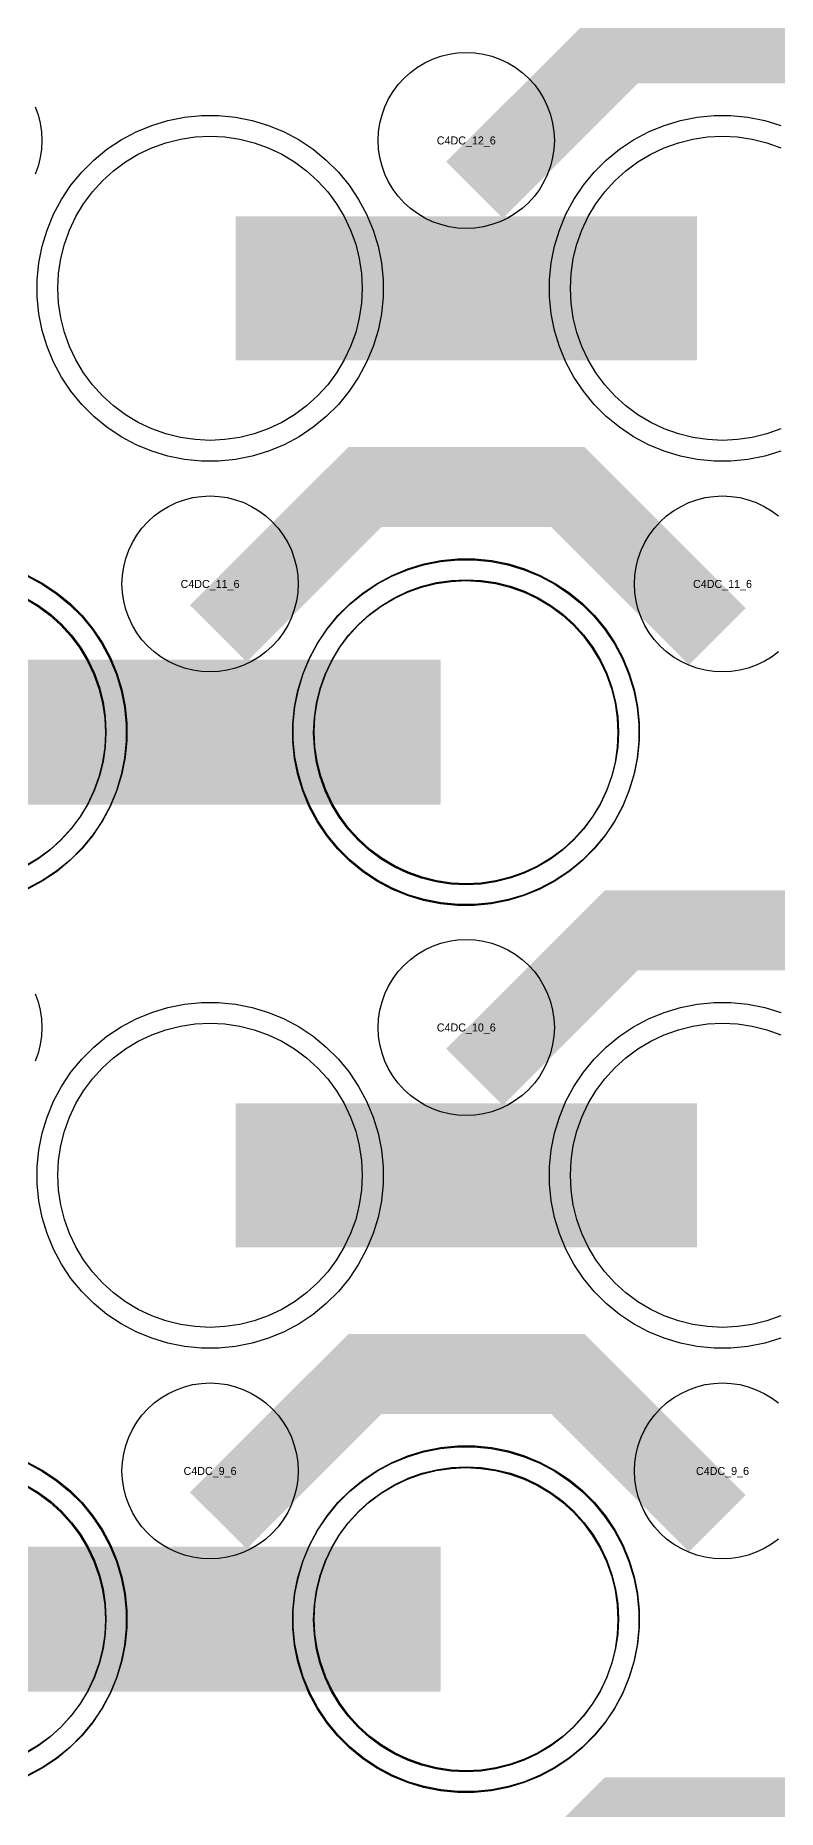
# Model space of a CAD drawing. Extents: x -11880 to 11880, y -14992 to 14992.
# Drawn here: x -10134 to -9903, y -13652 to -13098 of the extents above; entities that cross this region are included whole.
import ezdxf
from ezdxf.enums import TextEntityAlignment as Align

# ---------------------------------------------------------------- set-up
doc = ezdxf.new("R2010")
doc.units = 0
doc.header["$MEASUREMENT"] = 0
for name, color, linetype in [('GDS_775_DT_237', 138, 'CONTINUOUS'), ('RDL1_FS', 34, 'CONTINUOUS'), ('RDL_BS', 160, 'CONTINUOUS')]:
    doc.layers.add(name, color=color, linetype=linetype)

msp = doc.modelspace()

# ---------------------------------------------------------------- linework, layer by layer
at = {"layer": 'RDL1_FS'}
for points in [[(-10080, -13224.304), (-10084.657, -13224.075), (-10089.268, -13223.391), (-10093.791, -13222.259), (-10098.181, -13220.687), (-10102.395, -13218.695), (-10106.395, -13216.297), (-10110.14, -13213.519), (-10113.594, -13210.389), (-10116.724, -13206.935), (-10119.502, -13203.19), (-10121.9, -13199.19), (-10123.892, -13194.976), (-10125.464, -13190.586), (-10126.596, -13186.063), (-10127.28, -13181.452), (-10127.509, -13176.795), (-10127.28, -13172.138), (-10126.596, -13167.527), (-10125.464, -13163.004), (-10123.892, -13158.614), (-10121.9, -13154.4), (-10119.502, -13150.4), (-10116.724, -13146.655), (-10113.594, -13143.201), (-10110.14, -13140.071), (-10106.395, -13137.293), (-10102.395, -13134.895), (-10098.181, -13132.903), (-10093.791, -13131.331), (-10089.268, -13130.199), (-10084.657, -13129.515), (-10080, -13129.286), (-10075.343, -13129.515), (-10070.732, -13130.199), (-10066.209, -13131.331), (-10061.819, -13132.903), (-10057.605, -13134.895), (-10053.605, -13137.293), (-10049.86, -13140.071), (-10046.406, -13143.201), (-10043.276, -13146.655), (-10040.498, -13150.4), (-10038.1, -13154.4), (-10036.108, -13158.614), (-10034.536, -13163.004), (-10033.404, -13167.527), (-10032.72, -13172.138), (-10032.491, -13176.795), (-10032.72, -13181.452), (-10033.404, -13186.063), (-10034.536, -13190.586), (-10036.108, -13194.976), (-10038.1, -13199.19), (-10040.498, -13203.19), (-10043.276, -13206.935), (-10046.406, -13210.389), (-10049.86, -13213.519), (-10053.605, -13216.297), (-10057.605, -13218.695), (-10061.819, -13220.687), (-10066.209, -13222.259), (-10070.732, -13223.391), (-10075.343, -13224.075)], [(-10000, -13362.869), (-10004.657, -13362.64), (-10009.268, -13361.956), (-10013.791, -13360.824), (-10018.181, -13359.252), (-10022.395, -13357.26), (-10026.395, -13354.862), (-10030.14, -13352.084), (-10033.594, -13348.954), (-10036.724, -13345.5), (-10039.502, -13341.755), (-10041.9, -13337.755), (-10043.892, -13333.541), (-10045.464, -13329.151), (-10046.596, -13324.628), (-10047.28, -13320.017), (-10047.509, -13315.36), (-10047.28, -13310.703), (-10046.596, -13306.092), (-10045.464, -13301.569), (-10043.892, -13297.179), (-10041.9, -13292.965), (-10039.502, -13288.965), (-10036.724, -13285.22), (-10033.594, -13281.766), (-10030.14, -13278.636), (-10026.395, -13275.858), (-10022.395, -13273.46), (-10018.181, -13271.468), (-10013.791, -13269.896), (-10009.268, -13268.764), (-10004.657, -13268.08), (-10000, -13267.851), (-9995.343, -13268.08), (-9990.732, -13268.764), (-9986.209, -13269.896), (-9981.819, -13271.468), (-9977.605, -13273.46), (-9973.605, -13275.858), (-9969.86, -13278.636), (-9966.406, -13281.766), (-9963.276, -13285.22), (-9960.498, -13288.965), (-9958.1, -13292.965), (-9956.108, -13297.179), (-9954.536, -13301.569), (-9953.404, -13306.092), (-9952.72, -13310.703), (-9952.491, -13315.36), (-9952.72, -13320.017), (-9953.404, -13324.628), (-9954.536, -13329.151), (-9956.108, -13333.541), (-9958.1, -13337.755), (-9960.498, -13341.755), (-9963.276, -13345.5), (-9966.406, -13348.954), (-9969.86, -13352.084), (-9973.605, -13354.862), (-9977.605, -13357.26), (-9981.819, -13359.252), (-9986.209, -13360.824), (-9990.732, -13361.956), (-9995.343, -13362.64)], [(-10080, -13501.434), (-10084.657, -13501.205), (-10089.268, -13500.521), (-10093.791, -13499.389), (-10098.181, -13497.817), (-10102.395, -13495.825), (-10106.395, -13493.427), (-10110.14, -13490.649), (-10113.594, -13487.519), (-10116.724, -13484.065), (-10119.502, -13480.32), (-10121.9, -13476.32), (-10123.892, -13472.106), (-10125.464, -13467.716), (-10126.596, -13463.193), (-10127.28, -13458.582), (-10127.509, -13453.925), (-10127.28, -13449.268), (-10126.596, -13444.657), (-10125.464, -13440.134), (-10123.892, -13435.744), (-10121.9, -13431.53), (-10119.502, -13427.53), (-10116.724, -13423.785), (-10113.594, -13420.331), (-10110.14, -13417.201), (-10106.395, -13414.423), (-10102.395, -13412.025), (-10098.181, -13410.033), (-10093.791, -13408.461), (-10089.268, -13407.329), (-10084.657, -13406.645), (-10080, -13406.416), (-10075.343, -13406.645), (-10070.732, -13407.329), (-10066.209, -13408.461), (-10061.819, -13410.033), (-10057.605, -13412.025), (-10053.605, -13414.423), (-10049.86, -13417.201), (-10046.406, -13420.331), (-10043.276, -13423.785), (-10040.498, -13427.53), (-10038.1, -13431.53), (-10036.108, -13435.744), (-10034.536, -13440.134), (-10033.404, -13444.657), (-10032.72, -13449.268), (-10032.491, -13453.925), (-10032.72, -13458.582), (-10033.404, -13463.193), (-10034.536, -13467.716), (-10036.108, -13472.106), (-10038.1, -13476.32), (-10040.498, -13480.32), (-10043.276, -13484.065), (-10046.406, -13487.519), (-10049.86, -13490.649), (-10053.605, -13493.427), (-10057.605, -13495.825), (-10061.819, -13497.817), (-10066.209, -13499.389), (-10070.732, -13500.521), (-10075.343, -13501.205)], [(-10000, -13639.994), (-10004.657, -13639.765), (-10009.268, -13639.081), (-10013.791, -13637.949), (-10018.181, -13636.377), (-10022.395, -13634.385), (-10026.395, -13631.987), (-10030.14, -13629.209), (-10033.594, -13626.079), (-10036.724, -13622.625), (-10039.502, -13618.88), (-10041.9, -13614.88), (-10043.892, -13610.666), (-10045.464, -13606.276), (-10046.596, -13601.753), (-10047.28, -13597.142), (-10047.509, -13592.485), (-10047.28, -13587.828), (-10046.596, -13583.217), (-10045.464, -13578.694), (-10043.892, -13574.304), (-10041.9, -13570.09), (-10039.502, -13566.09), (-10036.724, -13562.345), (-10033.594, -13558.891), (-10030.14, -13555.761), (-10026.395, -13552.983), (-10022.395, -13550.585), (-10018.181, -13548.593), (-10013.791, -13547.021), (-10009.268, -13545.889), (-10004.657, -13545.205), (-10000, -13544.976), (-9995.343, -13545.205), (-9990.732, -13545.889), (-9986.209, -13547.021), (-9981.819, -13548.593), (-9977.605, -13550.585), (-9973.605, -13552.983), (-9969.86, -13555.761), (-9966.406, -13558.891), (-9963.276, -13562.345), (-9960.498, -13566.09), (-9958.1, -13570.09), (-9956.108, -13574.304), (-9954.536, -13578.694), (-9953.404, -13583.217), (-9952.72, -13587.828), (-9952.491, -13592.485), (-9952.72, -13597.142), (-9953.404, -13601.753), (-9954.536, -13606.276), (-9956.108, -13610.666), (-9958.1, -13614.88), (-9960.498, -13618.88), (-9963.276, -13622.625), (-9966.406, -13626.079), (-9969.86, -13629.209), (-9973.605, -13631.987), (-9977.605, -13634.385), (-9981.819, -13636.377), (-9986.209, -13637.949), (-9990.732, -13639.081), (-9995.343, -13639.765)]]:
    msp.add_lwpolyline(points, close=True, dxfattribs=at)
for points in [[(-9901.819, -13220.687), (-9906.209, -13222.259), (-9910.732, -13223.391), (-9915.343, -13224.075), (-9920, -13224.304), (-9924.657, -13224.075), (-9929.268, -13223.391), (-9933.791, -13222.259), (-9938.181, -13220.687), (-9942.395, -13218.695), (-9946.395, -13216.297), (-9950.14, -13213.519), (-9953.594, -13210.389), (-9956.724, -13206.935), (-9959.502, -13203.19), (-9961.9, -13199.19), (-9963.892, -13194.976), (-9965.464, -13190.586), (-9966.596, -13186.063), (-9967.28, -13181.452), (-9967.509, -13176.795), (-9967.28, -13172.138), (-9966.596, -13167.527), (-9965.464, -13163.004), (-9963.892, -13158.614), (-9961.9, -13154.4), (-9959.502, -13150.4), (-9956.724, -13146.655), (-9953.594, -13143.201), (-9950.14, -13140.071), (-9946.395, -13137.293), (-9942.395, -13134.895), (-9938.181, -13132.903), (-9933.791, -13131.331), (-9929.268, -13130.199), (-9924.657, -13129.515), (-9920, -13129.286), (-9915.343, -13129.515), (-9910.732, -13130.199), (-9906.209, -13131.331), (-9901.819, -13132.903)], [(-10137.605, -13273.46), (-10133.605, -13275.858), (-10129.86, -13278.636), (-10126.406, -13281.766), (-10123.276, -13285.22), (-10120.498, -13288.965), (-10118.1, -13292.965), (-10116.108, -13297.179), (-10114.536, -13301.569), (-10113.404, -13306.092), (-10112.72, -13310.703), (-10112.491, -13315.36), (-10112.72, -13320.017), (-10113.404, -13324.628), (-10114.536, -13329.151), (-10116.108, -13333.541), (-10118.1, -13337.755), (-10120.498, -13341.755), (-10123.276, -13345.5), (-10126.406, -13348.954), (-10129.86, -13352.084), (-10133.605, -13354.862), (-10137.605, -13357.26)], [(-9901.819, -13497.817), (-9906.209, -13499.389), (-9910.732, -13500.521), (-9915.343, -13501.205), (-9920, -13501.434), (-9924.657, -13501.205), (-9929.268, -13500.521), (-9933.791, -13499.389), (-9938.181, -13497.817), (-9942.395, -13495.825), (-9946.395, -13493.427), (-9950.14, -13490.649), (-9953.594, -13487.519), (-9956.724, -13484.065), (-9959.502, -13480.32), (-9961.9, -13476.32), (-9963.892, -13472.106), (-9965.464, -13467.716), (-9966.596, -13463.193), (-9967.28, -13458.582), (-9967.509, -13453.925), (-9967.28, -13449.268), (-9966.596, -13444.657), (-9965.464, -13440.134), (-9963.892, -13435.744), (-9961.9, -13431.53), (-9959.502, -13427.53), (-9956.724, -13423.785), (-9953.594, -13420.331), (-9950.14, -13417.201), (-9946.395, -13414.423), (-9942.395, -13412.025), (-9938.181, -13410.033), (-9933.791, -13408.461), (-9929.268, -13407.329), (-9924.657, -13406.645), (-9920, -13406.416), (-9915.343, -13406.645), (-9910.732, -13407.329), (-9906.209, -13408.461), (-9901.819, -13410.033)], [(-10137.605, -13550.585), (-10133.605, -13552.983), (-10129.86, -13555.761), (-10126.406, -13558.891), (-10123.276, -13562.345), (-10120.498, -13566.09), (-10118.1, -13570.09), (-10116.108, -13574.304), (-10114.536, -13578.694), (-10113.404, -13583.217), (-10112.72, -13587.828), (-10112.491, -13592.485), (-10112.72, -13597.142), (-10113.404, -13601.753), (-10114.536, -13606.276), (-10116.108, -13610.666), (-10118.1, -13614.88), (-10120.498, -13618.88), (-10123.276, -13622.625), (-10126.406, -13626.079), (-10129.86, -13629.209), (-10133.605, -13631.987), (-10137.605, -13634.385)]]:
    msp.add_lwpolyline(points, dxfattribs=at)
for points in [[(-10071.998, -13176.795, 45, 45, 0), (-9999.998, -13176.795, 45, 45, 0)], [(-9999.998, -13176.795, 45, 45, 0), (-9927.998, -13176.795, 45, 45, 0)], [(-10151.998, -13315.36, 45, 45, 0), (-10079.998, -13315.36, 45, 45, 0)], [(-10079.998, -13315.36, 45, 45, 0), (-10007.998, -13315.36, 45, 45, 0)], [(-10071.998, -13453.925, 45, 45, 0), (-9999.998, -13453.925, 45, 45, 0)], [(-9999.998, -13453.925, 45, 45, 0), (-9927.998, -13453.925, 45, 45, 0)], [(-10151.998, -13592.485, 45, 45, 0), (-10079.998, -13592.485, 45, 45, 0)], [(-10079.998, -13592.485, 45, 45, 0), (-10007.998, -13592.485, 45, 45, 0)]]:
    msp.add_lwpolyline(points, format="xyseb", dxfattribs=at)
at = {"layer": 'RDL1_FS', "color": 241, "true_color": 0xf7abae}
for points in [[(-10000.149, -13363.151), (-10004.806, -13362.922), (-10009.417, -13362.238), (-10013.94, -13361.106), (-10018.33, -13359.534), (-10022.544, -13357.542), (-10026.544, -13355.144), (-10030.289, -13352.366), (-10033.743, -13349.236), (-10036.873, -13345.782), (-10039.651, -13342.037), (-10042.049, -13338.037), (-10044.041, -13333.823), (-10045.613, -13329.433), (-10046.745, -13324.91), (-10047.429, -13320.299), (-10047.658, -13315.642), (-10047.429, -13310.985), (-10046.745, -13306.374), (-10045.613, -13301.851), (-10044.041, -13297.461), (-10042.049, -13293.247), (-10039.651, -13289.247), (-10036.873, -13285.502), (-10033.743, -13282.048), (-10030.289, -13278.918), (-10026.544, -13276.14), (-10022.544, -13273.742), (-10018.33, -13271.75), (-10013.94, -13270.178), (-10009.417, -13269.046), (-10004.806, -13268.362), (-10000.149, -13268.133), (-9995.492, -13268.362), (-9990.881, -13269.046), (-9986.358, -13270.178), (-9981.968, -13271.75), (-9977.754, -13273.742), (-9973.754, -13276.14), (-9970.009, -13278.918), (-9966.555, -13282.048), (-9963.425, -13285.502), (-9960.647, -13289.247), (-9958.249, -13293.247), (-9956.257, -13297.461), (-9954.685, -13301.851), (-9953.553, -13306.374), (-9952.869, -13310.985), (-9952.64, -13315.642), (-9952.869, -13320.299), (-9953.553, -13324.91), (-9954.685, -13329.433), (-9956.257, -13333.823), (-9958.249, -13338.037), (-9960.647, -13342.037), (-9963.425, -13345.782), (-9966.555, -13349.236), (-9970.009, -13352.366), (-9973.754, -13355.144), (-9977.754, -13357.542), (-9981.968, -13359.534), (-9986.358, -13361.106), (-9990.881, -13362.238), (-9995.492, -13362.922)], [(-10000.149, -13640.276), (-10004.806, -13640.047), (-10009.417, -13639.363), (-10013.94, -13638.231), (-10018.33, -13636.659), (-10022.544, -13634.667), (-10026.544, -13632.269), (-10030.289, -13629.491), (-10033.743, -13626.361), (-10036.873, -13622.907), (-10039.651, -13619.162), (-10042.049, -13615.162), (-10044.041, -13610.948), (-10045.613, -13606.558), (-10046.745, -13602.035), (-10047.429, -13597.424), (-10047.658, -13592.767), (-10047.429, -13588.11), (-10046.745, -13583.499), (-10045.613, -13578.976), (-10044.041, -13574.586), (-10042.049, -13570.372), (-10039.651, -13566.372), (-10036.873, -13562.627), (-10033.743, -13559.173), (-10030.289, -13556.043), (-10026.544, -13553.265), (-10022.544, -13550.867), (-10018.33, -13548.875), (-10013.94, -13547.303), (-10009.417, -13546.171), (-10004.806, -13545.487), (-10000.149, -13545.258), (-9995.492, -13545.487), (-9990.881, -13546.171), (-9986.358, -13547.303), (-9981.968, -13548.875), (-9977.754, -13550.867), (-9973.754, -13553.265), (-9970.009, -13556.043), (-9966.555, -13559.173), (-9963.425, -13562.627), (-9960.647, -13566.372), (-9958.249, -13570.372), (-9956.257, -13574.586), (-9954.685, -13578.976), (-9953.553, -13583.499), (-9952.869, -13588.11), (-9952.64, -13592.767), (-9952.869, -13597.424), (-9953.553, -13602.035), (-9954.685, -13606.558), (-9956.257, -13610.948), (-9958.249, -13615.162), (-9960.647, -13619.162), (-9963.425, -13622.907), (-9966.555, -13626.361), (-9970.009, -13629.491), (-9973.754, -13632.269), (-9977.754, -13634.667), (-9981.968, -13636.659), (-9986.358, -13638.231), (-9990.881, -13639.363), (-9995.492, -13640.047)]]:
    msp.add_lwpolyline(points, close=True, dxfattribs=at)
for points in [[(-10137.754, -13273.742), (-10133.754, -13276.14), (-10130.009, -13278.918), (-10126.555, -13282.048), (-10123.425, -13285.502), (-10120.647, -13289.247), (-10118.249, -13293.247), (-10116.257, -13297.461), (-10114.685, -13301.851), (-10113.553, -13306.374), (-10112.869, -13310.985), (-10112.64, -13315.642), (-10112.869, -13320.299), (-10113.553, -13324.91), (-10114.685, -13329.433), (-10116.257, -13333.823), (-10118.249, -13338.037), (-10120.647, -13342.037), (-10123.425, -13345.782), (-10126.555, -13349.236), (-10130.009, -13352.366), (-10133.754, -13355.144), (-10137.754, -13357.542)], [(-10137.754, -13550.867), (-10133.754, -13553.265), (-10130.009, -13556.043), (-10126.555, -13559.173), (-10123.425, -13562.627), (-10120.647, -13566.372), (-10118.249, -13570.372), (-10116.257, -13574.586), (-10114.685, -13578.976), (-10113.553, -13583.499), (-10112.869, -13588.11), (-10112.64, -13592.767), (-10112.869, -13597.424), (-10113.553, -13602.035), (-10114.685, -13606.558), (-10116.257, -13610.948), (-10118.249, -13615.162), (-10120.647, -13619.162), (-10123.425, -13622.907), (-10126.555, -13626.361), (-10130.009, -13629.491), (-10133.754, -13632.269), (-10137.754, -13634.667)]]:
    msp.add_lwpolyline(points, dxfattribs=at)
for points in [[(-10152.147, -13315.642, 45, 45, 0), (-10080.147, -13315.642, 45, 45, 0)], [(-10080.147, -13315.642, 45, 45, 0), (-10008.147, -13315.642, 45, 45, 0)], [(-10152.147, -13592.767, 45, 45, 0), (-10080.147, -13592.767, 45, 45, 0)], [(-10080.147, -13592.767, 45, 45, 0), (-10008.147, -13592.767, 45, 45, 0)]]:
    msp.add_lwpolyline(points, format="xyseb", dxfattribs=at)
at = {"layer": 'RDL_BS'}
for points in [[(-9997.438, -13146.109, 25, 25, 0), (-9951.623, -13100.294, 25, 25, 0), (-9918.07, -13100.294, 25, 25, 0)], [(-9841.599, -13147.008, 25, 25, 0), (-9888.313, -13100.294, 25, 25, 0), (-9918.071, -13100.294, 25, 25, 0)], [(-10077.438, -13284.674, 25, 25, 0), (-10031.623, -13238.859, 25, 25, 0), (-9998.07, -13238.859, 25, 25, 0)], [(-9921.599, -13285.573, 25, 25, 0), (-9968.313, -13238.859, 25, 25, 0), (-9998.071, -13238.859, 25, 25, 0)], [(-9997.438, -13423.239, 25, 25, 0), (-9951.623, -13377.424, 25, 25, 0), (-9918.07, -13377.424, 25, 25, 0)], [(-9841.599, -13424.138, 25, 25, 0), (-9888.313, -13377.424, 25, 25, 0), (-9918.071, -13377.424, 25, 25, 0)], [(-10077.438, -13561.799, 25, 25, 0), (-10031.623, -13515.984, 25, 25, 0), (-9998.07, -13515.984, 25, 25, 0)], [(-9921.599, -13562.698, 25, 25, 0), (-9968.313, -13515.984, 25, 25, 0), (-9998.071, -13515.984, 25, 25, 0)], [(-9997.438, -13700.364, 25, 25, 0), (-9951.623, -13654.549, 25, 25, 0), (-9918.07, -13654.549, 25, 25, 0)], [(-9841.599, -13701.263, 25, 25, 0), (-9888.313, -13654.549, 25, 25, 0), (-9918.071, -13654.549, 25, 25, 0)]]:
    msp.add_lwpolyline(points, format="xyseb", dxfattribs=at)
for points in [[(-10000, -13158.101), (-10002.693, -13157.969), (-10005.365, -13157.573), (-10007.984, -13156.916), (-10010.519, -13156.009), (-10012.956, -13154.857), (-10015.28, -13153.464), (-10017.443, -13151.861), (-10019.442, -13150.049), (-10021.254, -13148.05), (-10022.857, -13145.887), (-10024.25, -13143.563), (-10025.402, -13141.126), (-10026.309, -13138.591), (-10026.966, -13135.972), (-10027.362, -13133.3), (-10027.494, -13130.607), (-10027.362, -13127.914), (-10026.966, -13125.242), (-10026.309, -13122.623), (-10025.402, -13120.088), (-10024.25, -13117.651), (-10022.857, -13115.327), (-10021.254, -13113.164), (-10019.442, -13111.165), (-10017.443, -13109.353), (-10015.28, -13107.75), (-10012.956, -13106.357), (-10010.519, -13105.205), (-10007.984, -13104.298), (-10005.365, -13103.641), (-10002.693, -13103.245), (-10000, -13103.113), (-9997.307, -13103.245), (-9994.635, -13103.641), (-9992.016, -13104.298), (-9989.481, -13105.205), (-9987.044, -13106.357), (-9984.72, -13107.75), (-9982.557, -13109.353), (-9980.558, -13111.165), (-9978.746, -13113.164), (-9977.143, -13115.327), (-9975.75, -13117.651), (-9974.598, -13120.088), (-9973.691, -13122.623), (-9973.034, -13125.242), (-9972.638, -13127.914), (-9972.506, -13130.607), (-9972.638, -13133.3), (-9973.034, -13135.972), (-9973.691, -13138.591), (-9974.598, -13141.126), (-9975.75, -13143.563), (-9977.143, -13145.887), (-9978.746, -13148.05), (-9980.558, -13150.049), (-9982.557, -13151.861), (-9984.72, -13153.464), (-9987.044, -13154.857), (-9989.481, -13156.009), (-9992.016, -13156.916), (-9994.635, -13157.573), (-9997.307, -13157.969)], [(-10082.644, -13230.795), (-10087.938, -13230.278), (-10093.165, -13229.232), (-10098.205, -13227.701), (-10103.115, -13225.67), (-10107.777, -13223.178), (-10112.191, -13220.231), (-10116.292, -13216.869), (-10120.074, -13213.087), (-10123.436, -13208.986), (-10126.383, -13204.572), (-10128.875, -13199.91), (-10130.906, -13195), (-10132.437, -13189.96), (-10133.483, -13184.733), (-10134, -13179.439), (-10134, -13174.151), (-10133.483, -13168.857), (-10132.437, -13163.63), (-10130.906, -13158.59), (-10128.875, -13153.68), (-10126.383, -13149.018), (-10123.436, -13144.604), (-10120.074, -13140.503), (-10116.292, -13136.721), (-10112.191, -13133.359), (-10107.777, -13130.412), (-10103.115, -13127.92), (-10098.205, -13125.889), (-10093.165, -13124.358), (-10087.938, -13123.312), (-10082.644, -13122.795), (-10077.356, -13122.795), (-10072.062, -13123.312), (-10066.835, -13124.358), (-10061.795, -13125.889), (-10056.885, -13127.92), (-10052.223, -13130.412), (-10047.809, -13133.359), (-10043.708, -13136.721), (-10039.926, -13140.503), (-10036.564, -13144.604), (-10033.617, -13149.018), (-10031.125, -13153.68), (-10029.094, -13158.59), (-10027.563, -13163.63), (-10026.517, -13168.857), (-10026, -13174.151), (-10026, -13179.439), (-10026.517, -13184.733), (-10027.563, -13189.96), (-10029.094, -13195), (-10031.125, -13199.91), (-10033.617, -13204.572), (-10036.564, -13208.986), (-10039.926, -13213.087), (-10043.708, -13216.869), (-10047.809, -13220.231), (-10052.223, -13223.178), (-10056.885, -13225.67), (-10061.795, -13227.701), (-10066.835, -13229.232), (-10072.062, -13230.278), (-10077.356, -13230.795)], [(-10080, -13296.666), (-10082.693, -13296.534), (-10085.365, -13296.138), (-10087.984, -13295.481), (-10090.519, -13294.574), (-10092.956, -13293.422), (-10095.28, -13292.029), (-10097.443, -13290.426), (-10099.442, -13288.614), (-10101.254, -13286.615), (-10102.857, -13284.452), (-10104.25, -13282.128), (-10105.402, -13279.691), (-10106.309, -13277.156), (-10106.966, -13274.537), (-10107.362, -13271.865), (-10107.494, -13269.172), (-10107.362, -13266.479), (-10106.966, -13263.807), (-10106.309, -13261.188), (-10105.402, -13258.653), (-10104.25, -13256.216), (-10102.857, -13253.892), (-10101.254, -13251.729), (-10099.442, -13249.73), (-10097.443, -13247.918), (-10095.28, -13246.315), (-10092.956, -13244.922), (-10090.519, -13243.77), (-10087.984, -13242.863), (-10085.365, -13242.206), (-10082.693, -13241.81), (-10080, -13241.678), (-10077.307, -13241.81), (-10074.635, -13242.206), (-10072.016, -13242.863), (-10069.481, -13243.77), (-10067.044, -13244.922), (-10064.72, -13246.315), (-10062.557, -13247.918), (-10060.558, -13249.73), (-10058.746, -13251.729), (-10057.143, -13253.892), (-10055.75, -13256.216), (-10054.598, -13258.653), (-10053.691, -13261.188), (-10053.034, -13263.807), (-10052.638, -13266.479), (-10052.506, -13269.172), (-10052.638, -13271.865), (-10053.034, -13274.537), (-10053.691, -13277.156), (-10054.598, -13279.691), (-10055.75, -13282.128), (-10057.143, -13284.452), (-10058.746, -13286.615), (-10060.558, -13288.614), (-10062.557, -13290.426), (-10064.72, -13292.029), (-10067.044, -13293.422), (-10069.481, -13294.574), (-10072.016, -13295.481), (-10074.635, -13296.138), (-10077.307, -13296.534)], [(-10002.644, -13369.36), (-10007.938, -13368.843), (-10013.165, -13367.797), (-10018.205, -13366.266), (-10023.115, -13364.235), (-10027.777, -13361.743), (-10032.191, -13358.796), (-10036.292, -13355.434), (-10040.074, -13351.652), (-10043.436, -13347.551), (-10046.383, -13343.137), (-10048.875, -13338.475), (-10050.906, -13333.565), (-10052.437, -13328.525), (-10053.483, -13323.298), (-10054, -13318.004), (-10054, -13312.716), (-10053.483, -13307.422), (-10052.437, -13302.195), (-10050.906, -13297.155), (-10048.875, -13292.245), (-10046.383, -13287.583), (-10043.436, -13283.169), (-10040.074, -13279.068), (-10036.292, -13275.286), (-10032.191, -13271.924), (-10027.777, -13268.977), (-10023.115, -13266.485), (-10018.205, -13264.454), (-10013.165, -13262.923), (-10007.938, -13261.877), (-10002.644, -13261.36), (-9997.356, -13261.36), (-9992.062, -13261.877), (-9986.835, -13262.923), (-9981.795, -13264.454), (-9976.885, -13266.485), (-9972.223, -13268.977), (-9967.809, -13271.924), (-9963.708, -13275.286), (-9959.926, -13279.068), (-9956.564, -13283.169), (-9953.617, -13287.583), (-9951.125, -13292.245), (-9949.094, -13297.155), (-9947.563, -13302.195), (-9946.517, -13307.422), (-9946, -13312.716), (-9946, -13318.004), (-9946.517, -13323.298), (-9947.563, -13328.525), (-9949.094, -13333.565), (-9951.125, -13338.475), (-9953.617, -13343.137), (-9956.564, -13347.551), (-9959.926, -13351.652), (-9963.708, -13355.434), (-9967.809, -13358.796), (-9972.223, -13361.743), (-9976.885, -13364.235), (-9981.795, -13366.266), (-9986.835, -13367.797), (-9992.062, -13368.843), (-9997.356, -13369.36)], [(-10000, -13435.231), (-10002.693, -13435.099), (-10005.365, -13434.703), (-10007.984, -13434.046), (-10010.519, -13433.139), (-10012.956, -13431.987), (-10015.28, -13430.594), (-10017.443, -13428.991), (-10019.442, -13427.179), (-10021.254, -13425.18), (-10022.857, -13423.017), (-10024.25, -13420.693), (-10025.402, -13418.256), (-10026.309, -13415.721), (-10026.966, -13413.102), (-10027.362, -13410.43), (-10027.494, -13407.737), (-10027.362, -13405.044), (-10026.966, -13402.372), (-10026.309, -13399.753), (-10025.402, -13397.218), (-10024.25, -13394.781), (-10022.857, -13392.457), (-10021.254, -13390.294), (-10019.442, -13388.295), (-10017.443, -13386.483), (-10015.28, -13384.88), (-10012.956, -13383.487), (-10010.519, -13382.335), (-10007.984, -13381.428), (-10005.365, -13380.771), (-10002.693, -13380.375), (-10000, -13380.243), (-9997.307, -13380.375), (-9994.635, -13380.771), (-9992.016, -13381.428), (-9989.481, -13382.335), (-9987.044, -13383.487), (-9984.72, -13384.88), (-9982.557, -13386.483), (-9980.558, -13388.295), (-9978.746, -13390.294), (-9977.143, -13392.457), (-9975.75, -13394.781), (-9974.598, -13397.218), (-9973.691, -13399.753), (-9973.034, -13402.372), (-9972.638, -13405.044), (-9972.506, -13407.737), (-9972.638, -13410.43), (-9973.034, -13413.102), (-9973.691, -13415.721), (-9974.598, -13418.256), (-9975.75, -13420.693), (-9977.143, -13423.017), (-9978.746, -13425.18), (-9980.558, -13427.179), (-9982.557, -13428.991), (-9984.72, -13430.594), (-9987.044, -13431.987), (-9989.481, -13433.139), (-9992.016, -13434.046), (-9994.635, -13434.703), (-9997.307, -13435.099)], [(-10082.644, -13507.925), (-10087.938, -13507.408), (-10093.165, -13506.362), (-10098.205, -13504.831), (-10103.115, -13502.8), (-10107.777, -13500.308), (-10112.191, -13497.361), (-10116.292, -13493.999), (-10120.074, -13490.217), (-10123.436, -13486.116), (-10126.383, -13481.702), (-10128.875, -13477.04), (-10130.906, -13472.13), (-10132.437, -13467.09), (-10133.483, -13461.863), (-10134, -13456.569), (-10134, -13451.281), (-10133.483, -13445.987), (-10132.437, -13440.76), (-10130.906, -13435.72), (-10128.875, -13430.81), (-10126.383, -13426.148), (-10123.436, -13421.734), (-10120.074, -13417.633), (-10116.292, -13413.851), (-10112.191, -13410.489), (-10107.777, -13407.542), (-10103.115, -13405.05), (-10098.205, -13403.019), (-10093.165, -13401.488), (-10087.938, -13400.442), (-10082.644, -13399.925), (-10077.356, -13399.925), (-10072.062, -13400.442), (-10066.835, -13401.488), (-10061.795, -13403.019), (-10056.885, -13405.05), (-10052.223, -13407.542), (-10047.809, -13410.489), (-10043.708, -13413.851), (-10039.926, -13417.633), (-10036.564, -13421.734), (-10033.617, -13426.148), (-10031.125, -13430.81), (-10029.094, -13435.72), (-10027.563, -13440.76), (-10026.517, -13445.987), (-10026, -13451.281), (-10026, -13456.569), (-10026.517, -13461.863), (-10027.563, -13467.09), (-10029.094, -13472.13), (-10031.125, -13477.04), (-10033.617, -13481.702), (-10036.564, -13486.116), (-10039.926, -13490.217), (-10043.708, -13493.999), (-10047.809, -13497.361), (-10052.223, -13500.308), (-10056.885, -13502.8), (-10061.795, -13504.831), (-10066.835, -13506.362), (-10072.062, -13507.408), (-10077.356, -13507.925)], [(-10080, -13573.791), (-10082.693, -13573.659), (-10085.365, -13573.263), (-10087.984, -13572.606), (-10090.519, -13571.699), (-10092.956, -13570.547), (-10095.28, -13569.154), (-10097.443, -13567.551), (-10099.442, -13565.739), (-10101.254, -13563.74), (-10102.857, -13561.577), (-10104.25, -13559.253), (-10105.402, -13556.816), (-10106.309, -13554.281), (-10106.966, -13551.662), (-10107.362, -13548.99), (-10107.494, -13546.297), (-10107.362, -13543.604), (-10106.966, -13540.932), (-10106.309, -13538.313), (-10105.402, -13535.778), (-10104.25, -13533.341), (-10102.857, -13531.017), (-10101.254, -13528.854), (-10099.442, -13526.855), (-10097.443, -13525.043), (-10095.28, -13523.44), (-10092.956, -13522.047), (-10090.519, -13520.895), (-10087.984, -13519.988), (-10085.365, -13519.331), (-10082.693, -13518.935), (-10080, -13518.803), (-10077.307, -13518.935), (-10074.635, -13519.331), (-10072.016, -13519.988), (-10069.481, -13520.895), (-10067.044, -13522.047), (-10064.72, -13523.44), (-10062.557, -13525.043), (-10060.558, -13526.855), (-10058.746, -13528.854), (-10057.143, -13531.017), (-10055.75, -13533.341), (-10054.598, -13535.778), (-10053.691, -13538.313), (-10053.034, -13540.932), (-10052.638, -13543.604), (-10052.506, -13546.297), (-10052.638, -13548.99), (-10053.034, -13551.662), (-10053.691, -13554.281), (-10054.598, -13556.816), (-10055.75, -13559.253), (-10057.143, -13561.577), (-10058.746, -13563.74), (-10060.558, -13565.739), (-10062.557, -13567.551), (-10064.72, -13569.154), (-10067.044, -13570.547), (-10069.481, -13571.699), (-10072.016, -13572.606), (-10074.635, -13573.263), (-10077.307, -13573.659)], [(-10002.644, -13646.485), (-10007.938, -13645.968), (-10013.165, -13644.922), (-10018.205, -13643.391), (-10023.115, -13641.36), (-10027.777, -13638.868), (-10032.191, -13635.921), (-10036.292, -13632.559), (-10040.074, -13628.777), (-10043.436, -13624.676), (-10046.383, -13620.262), (-10048.875, -13615.6), (-10050.906, -13610.69), (-10052.437, -13605.65), (-10053.483, -13600.423), (-10054, -13595.129), (-10054, -13589.841), (-10053.483, -13584.547), (-10052.437, -13579.32), (-10050.906, -13574.28), (-10048.875, -13569.37), (-10046.383, -13564.708), (-10043.436, -13560.294), (-10040.074, -13556.193), (-10036.292, -13552.411), (-10032.191, -13549.049), (-10027.777, -13546.102), (-10023.115, -13543.61), (-10018.205, -13541.579), (-10013.165, -13540.048), (-10007.938, -13539.002), (-10002.644, -13538.485), (-9997.356, -13538.485), (-9992.062, -13539.002), (-9986.835, -13540.048), (-9981.795, -13541.579), (-9976.885, -13543.61), (-9972.223, -13546.102), (-9967.809, -13549.049), (-9963.708, -13552.411), (-9959.926, -13556.193), (-9956.564, -13560.294), (-9953.617, -13564.708), (-9951.125, -13569.37), (-9949.094, -13574.28), (-9947.563, -13579.32), (-9946.517, -13584.547), (-9946, -13589.841), (-9946, -13595.129), (-9946.517, -13600.423), (-9947.563, -13605.65), (-9949.094, -13610.69), (-9951.125, -13615.6), (-9953.617, -13620.262), (-9956.564, -13624.676), (-9959.926, -13628.777), (-9963.708, -13632.559), (-9967.809, -13635.921), (-9972.223, -13638.868), (-9976.885, -13641.36), (-9981.795, -13643.391), (-9986.835, -13644.922), (-9992.062, -13645.968), (-9997.356, -13646.485)]]:
    msp.add_lwpolyline(points, close=True, dxfattribs=at)
for points in [[(-10134.598, -13120.088), (-10133.691, -13122.623), (-10133.034, -13125.242), (-10132.638, -13127.914), (-10132.506, -13130.607), (-10132.638, -13133.3), (-10133.034, -13135.972), (-10133.691, -13138.591), (-10134.598, -13141.126)], [(-9901.795, -13227.701), (-9906.835, -13229.232), (-9912.062, -13230.278), (-9917.356, -13230.795), (-9922.644, -13230.795), (-9927.938, -13230.278), (-9933.165, -13229.232), (-9938.205, -13227.701), (-9943.115, -13225.67), (-9947.777, -13223.178), (-9952.191, -13220.231), (-9956.292, -13216.869), (-9960.074, -13213.087), (-9963.436, -13208.986), (-9966.383, -13204.572), (-9968.875, -13199.91), (-9970.906, -13195), (-9972.437, -13189.96), (-9973.483, -13184.733), (-9974, -13179.439), (-9974, -13174.151), (-9973.483, -13168.857), (-9972.437, -13163.63), (-9970.906, -13158.59), (-9968.875, -13153.68), (-9966.383, -13149.018), (-9963.436, -13144.604), (-9960.074, -13140.503), (-9956.292, -13136.721), (-9952.191, -13133.359), (-9947.777, -13130.412), (-9943.115, -13127.92), (-9938.205, -13125.889), (-9933.165, -13124.358), (-9927.938, -13123.312), (-9922.644, -13122.795), (-9917.356, -13122.795), (-9912.062, -13123.312), (-9906.835, -13124.358), (-9901.795, -13125.889)], [(-9902.557, -13290.426), (-9904.72, -13292.029), (-9907.044, -13293.422), (-9909.481, -13294.574), (-9912.016, -13295.481), (-9914.635, -13296.138), (-9917.307, -13296.534), (-9920, -13296.666), (-9922.693, -13296.534), (-9925.365, -13296.138), (-9927.984, -13295.481), (-9930.519, -13294.574), (-9932.956, -13293.422), (-9935.28, -13292.029), (-9937.443, -13290.426), (-9939.442, -13288.614), (-9941.254, -13286.615), (-9942.857, -13284.452), (-9944.25, -13282.128), (-9945.402, -13279.691), (-9946.309, -13277.156), (-9946.966, -13274.537), (-9947.362, -13271.865), (-9947.494, -13269.172), (-9947.362, -13266.479), (-9946.966, -13263.807), (-9946.309, -13261.188), (-9945.402, -13258.653), (-9944.25, -13256.216), (-9942.857, -13253.892), (-9941.254, -13251.729), (-9939.442, -13249.73), (-9937.443, -13247.918), (-9935.28, -13246.315), (-9932.956, -13244.922), (-9930.519, -13243.77), (-9927.984, -13242.863), (-9925.365, -13242.206), (-9922.693, -13241.81), (-9920, -13241.678), (-9917.307, -13241.81), (-9914.635, -13242.206), (-9912.016, -13242.863), (-9909.481, -13243.77), (-9907.044, -13244.922), (-9904.72, -13246.315), (-9902.557, -13247.918)], [(-10136.885, -13266.485), (-10132.223, -13268.977), (-10127.809, -13271.924), (-10123.708, -13275.286), (-10119.926, -13279.068), (-10116.564, -13283.169), (-10113.617, -13287.583), (-10111.125, -13292.245), (-10109.094, -13297.155), (-10107.563, -13302.195), (-10106.517, -13307.422), (-10106, -13312.716), (-10106, -13318.004), (-10106.517, -13323.298), (-10107.563, -13328.525), (-10109.094, -13333.565), (-10111.125, -13338.475), (-10113.617, -13343.137), (-10116.564, -13347.551), (-10119.926, -13351.652), (-10123.708, -13355.434), (-10127.809, -13358.796), (-10132.223, -13361.743), (-10136.885, -13364.235)], [(-10134.598, -13397.218), (-10133.691, -13399.753), (-10133.034, -13402.372), (-10132.638, -13405.044), (-10132.506, -13407.737), (-10132.638, -13410.43), (-10133.034, -13413.102), (-10133.691, -13415.721), (-10134.598, -13418.256)], [(-9901.795, -13504.831), (-9906.835, -13506.362), (-9912.062, -13507.408), (-9917.356, -13507.925), (-9922.644, -13507.925), (-9927.938, -13507.408), (-9933.165, -13506.362), (-9938.205, -13504.831), (-9943.115, -13502.8), (-9947.777, -13500.308), (-9952.191, -13497.361), (-9956.292, -13493.999), (-9960.074, -13490.217), (-9963.436, -13486.116), (-9966.383, -13481.702), (-9968.875, -13477.04), (-9970.906, -13472.13), (-9972.437, -13467.09), (-9973.483, -13461.863), (-9974, -13456.569), (-9974, -13451.281), (-9973.483, -13445.987), (-9972.437, -13440.76), (-9970.906, -13435.72), (-9968.875, -13430.81), (-9966.383, -13426.148), (-9963.436, -13421.734), (-9960.074, -13417.633), (-9956.292, -13413.851), (-9952.191, -13410.489), (-9947.777, -13407.542), (-9943.115, -13405.05), (-9938.205, -13403.019), (-9933.165, -13401.488), (-9927.938, -13400.442), (-9922.644, -13399.925), (-9917.356, -13399.925), (-9912.062, -13400.442), (-9906.835, -13401.488), (-9901.795, -13403.019)], [(-9902.557, -13567.551), (-9904.72, -13569.154), (-9907.044, -13570.547), (-9909.481, -13571.699), (-9912.016, -13572.606), (-9914.635, -13573.263), (-9917.307, -13573.659), (-9920, -13573.791), (-9922.693, -13573.659), (-9925.365, -13573.263), (-9927.984, -13572.606), (-9930.519, -13571.699), (-9932.956, -13570.547), (-9935.28, -13569.154), (-9937.443, -13567.551), (-9939.442, -13565.739), (-9941.254, -13563.74), (-9942.857, -13561.577), (-9944.25, -13559.253), (-9945.402, -13556.816), (-9946.309, -13554.281), (-9946.966, -13551.662), (-9947.362, -13548.99), (-9947.494, -13546.297), (-9947.362, -13543.604), (-9946.966, -13540.932), (-9946.309, -13538.313), (-9945.402, -13535.778), (-9944.25, -13533.341), (-9942.857, -13531.017), (-9941.254, -13528.854), (-9939.442, -13526.855), (-9937.443, -13525.043), (-9935.28, -13523.44), (-9932.956, -13522.047), (-9930.519, -13520.895), (-9927.984, -13519.988), (-9925.365, -13519.331), (-9922.693, -13518.935), (-9920, -13518.803), (-9917.307, -13518.935), (-9914.635, -13519.331), (-9912.016, -13519.988), (-9909.481, -13520.895), (-9907.044, -13522.047), (-9904.72, -13523.44), (-9902.557, -13525.043)], [(-10136.885, -13543.61), (-10132.223, -13546.102), (-10127.809, -13549.049), (-10123.708, -13552.411), (-10119.926, -13556.193), (-10116.564, -13560.294), (-10113.617, -13564.708), (-10111.125, -13569.37), (-10109.094, -13574.28), (-10107.563, -13579.32), (-10106.517, -13584.547), (-10106, -13589.841), (-10106, -13595.129), (-10106.517, -13600.423), (-10107.563, -13605.65), (-10109.094, -13610.69), (-10111.125, -13615.6), (-10113.617, -13620.262), (-10116.564, -13624.676), (-10119.926, -13628.777), (-10123.708, -13632.559), (-10127.809, -13635.921), (-10132.223, -13638.868), (-10136.885, -13641.36)]]:
    msp.add_lwpolyline(points, dxfattribs=at)
at = {"layer": 'RDL_BS', "color": 241, "true_color": 0xf7abae}
for points in [[(-10002.793, -13369.642), (-10008.087, -13369.125), (-10013.314, -13368.079), (-10018.354, -13366.548), (-10023.264, -13364.517), (-10027.926, -13362.025), (-10032.34, -13359.078), (-10036.441, -13355.716), (-10040.223, -13351.934), (-10043.585, -13347.833), (-10046.532, -13343.419), (-10049.024, -13338.757), (-10051.055, -13333.847), (-10052.586, -13328.807), (-10053.632, -13323.58), (-10054.149, -13318.286), (-10054.149, -13312.998), (-10053.632, -13307.704), (-10052.586, -13302.477), (-10051.055, -13297.437), (-10049.024, -13292.527), (-10046.532, -13287.865), (-10043.585, -13283.451), (-10040.223, -13279.35), (-10036.441, -13275.568), (-10032.34, -13272.206), (-10027.926, -13269.259), (-10023.264, -13266.767), (-10018.354, -13264.736), (-10013.314, -13263.205), (-10008.087, -13262.159), (-10002.793, -13261.642), (-9997.505, -13261.642), (-9992.211, -13262.159), (-9986.984, -13263.205), (-9981.944, -13264.736), (-9977.034, -13266.767), (-9972.372, -13269.259), (-9967.958, -13272.206), (-9963.857, -13275.568), (-9960.075, -13279.35), (-9956.713, -13283.451), (-9953.766, -13287.865), (-9951.274, -13292.527), (-9949.243, -13297.437), (-9947.712, -13302.477), (-9946.666, -13307.704), (-9946.149, -13312.998), (-9946.149, -13318.286), (-9946.666, -13323.58), (-9947.712, -13328.807), (-9949.243, -13333.847), (-9951.274, -13338.757), (-9953.766, -13343.419), (-9956.713, -13347.833), (-9960.075, -13351.934), (-9963.857, -13355.716), (-9967.958, -13359.078), (-9972.372, -13362.025), (-9977.034, -13364.517), (-9981.944, -13366.548), (-9986.984, -13368.079), (-9992.211, -13369.125), (-9997.505, -13369.642)], [(-10002.793, -13646.767), (-10008.087, -13646.25), (-10013.314, -13645.204), (-10018.354, -13643.673), (-10023.264, -13641.642), (-10027.926, -13639.15), (-10032.34, -13636.203), (-10036.441, -13632.841), (-10040.223, -13629.059), (-10043.585, -13624.958), (-10046.532, -13620.544), (-10049.024, -13615.882), (-10051.055, -13610.972), (-10052.586, -13605.932), (-10053.632, -13600.705), (-10054.149, -13595.411), (-10054.149, -13590.123), (-10053.632, -13584.829), (-10052.586, -13579.602), (-10051.055, -13574.562), (-10049.024, -13569.652), (-10046.532, -13564.99), (-10043.585, -13560.576), (-10040.223, -13556.475), (-10036.441, -13552.693), (-10032.34, -13549.331), (-10027.926, -13546.384), (-10023.264, -13543.892), (-10018.354, -13541.861), (-10013.314, -13540.33), (-10008.087, -13539.284), (-10002.793, -13538.767), (-9997.505, -13538.767), (-9992.211, -13539.284), (-9986.984, -13540.33), (-9981.944, -13541.861), (-9977.034, -13543.892), (-9972.372, -13546.384), (-9967.958, -13549.331), (-9963.857, -13552.693), (-9960.075, -13556.475), (-9956.713, -13560.576), (-9953.766, -13564.99), (-9951.274, -13569.652), (-9949.243, -13574.562), (-9947.712, -13579.602), (-9946.666, -13584.829), (-9946.149, -13590.123), (-9946.149, -13595.411), (-9946.666, -13600.705), (-9947.712, -13605.932), (-9949.243, -13610.972), (-9951.274, -13615.882), (-9953.766, -13620.544), (-9956.713, -13624.958), (-9960.075, -13629.059), (-9963.857, -13632.841), (-9967.958, -13636.203), (-9972.372, -13639.15), (-9977.034, -13641.642), (-9981.944, -13643.673), (-9986.984, -13645.204), (-9992.211, -13646.25), (-9997.505, -13646.767)]]:
    msp.add_lwpolyline(points, close=True, dxfattribs=at)
for points in [[(-10137.034, -13266.767), (-10132.372, -13269.259), (-10127.958, -13272.206), (-10123.857, -13275.568), (-10120.075, -13279.35), (-10116.713, -13283.451), (-10113.766, -13287.865), (-10111.274, -13292.527), (-10109.243, -13297.437), (-10107.712, -13302.477), (-10106.666, -13307.704), (-10106.149, -13312.998), (-10106.149, -13318.286), (-10106.666, -13323.58), (-10107.712, -13328.807), (-10109.243, -13333.847), (-10111.274, -13338.757), (-10113.766, -13343.419), (-10116.713, -13347.833), (-10120.075, -13351.934), (-10123.857, -13355.716), (-10127.958, -13359.078), (-10132.372, -13362.025), (-10137.034, -13364.517)], [(-10137.034, -13543.892), (-10132.372, -13546.384), (-10127.958, -13549.331), (-10123.857, -13552.693), (-10120.075, -13556.475), (-10116.713, -13560.576), (-10113.766, -13564.99), (-10111.274, -13569.652), (-10109.243, -13574.562), (-10107.712, -13579.602), (-10106.666, -13584.829), (-10106.149, -13590.123), (-10106.149, -13595.411), (-10106.666, -13600.705), (-10107.712, -13605.932), (-10109.243, -13610.972), (-10111.274, -13615.882), (-10113.766, -13620.544), (-10116.713, -13624.958), (-10120.075, -13629.059), (-10123.857, -13632.841), (-10127.958, -13636.203), (-10132.372, -13639.15), (-10137.034, -13641.642)]]:
    msp.add_lwpolyline(points, dxfattribs=at)

# ---------------------------------------------------------------- texts
at = {"layer": 'GDS_775_DT_237'}
for s, p in [('C4DC_12_6', (-10000, -13130.607)), ('C4DC_12_6', (-10000, -13130.607)), ('C4DC_11_6', (-10080, -13269.172)), ('C4DC_11_6', (-10080, -13269.172)), ('C4DC_11_6', (-9920, -13269.172)), ('C4DC_11_6', (-9920, -13269.172)), ('C4DC_10_6', (-10000, -13407.737)), ('C4DC_10_6', (-10000, -13407.737)), ('C4DC_9_6', (-10080, -13546.297)), ('C4DC_9_6', (-10080, -13546.297)), ('C4DC_9_6', (-9920, -13546.297)), ('C4DC_9_6', (-9920, -13546.297))]:
    msp.add_text(s, height=2.5, dxfattribs=at).set_placement(p, align=Align.MIDDLE_CENTER)

doc.saveas('drawing.dxf')
